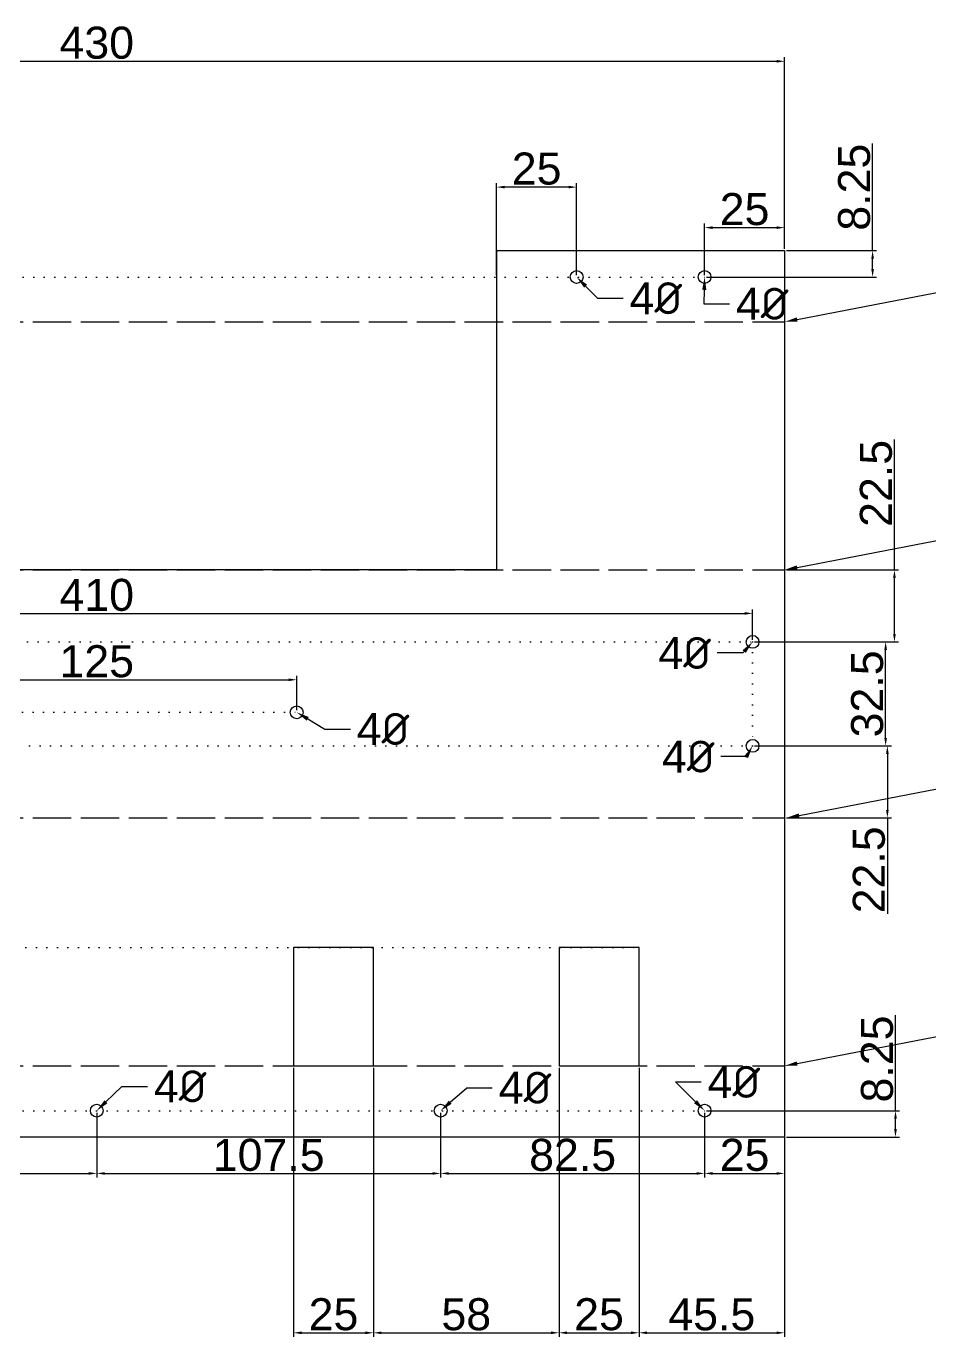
# Model space of a CAD drawing. Header units: millimetres. Extents: x -118 to 830, y -72 to 347.
# Drawn here: x 192.9 to 475.4, y -62.4 to 347.1 of the extents above; entities that cross this region are included whole.
import ezdxf
from ezdxf import colors
from ezdxf.entities.mleader import LeaderData, LeaderLine
from ezdxf.math import Vec2, Vec3

# ---------------------------------------------------------------- set-up
doc = ezdxf.new("R2010")
doc.units = ezdxf.units.MM
doc.linetypes.add('ACAD_ISO02W100', pattern=[15, 12, -3])
doc.linetypes.add('DOT2', pattern=[3.175, 0, -3.175])
doc.styles.get("Standard").update_dxf_attribs({"font": 'arial.ttf'})
doc.dimstyles.new('ISO-25', dxfattribs={"dimtxt": 2.5, "dimasz": 2.5, "dimexe": 1.25, "dimexo": 0.625, "dimtad": 1, "dimdsep": 46, "dimtxsty": 'Standard', "dimcen": 2.5, "dimclrd": 3, "dimclre": 3, "dimadec": 0, "dimazin": 0, "dimtfac": 1, "dimtmove": 0, "dimatfit": 3, "dimfxl": 1, "dimarcsym": 0})

# ---------------------------------------------------------------- blocks, each defined once
blk = doc.blocks.new('*D7')
at = {"color": 3, "lineweight": -2, "transparency": 16777216}
for p, q in [((107.5, 7.62), (107.5, -12.6)), ((215, 7.62), (215, -12.6)), ((110, -11.35), (212.5, -11.35))]:
    blk.add_line(p, q, dxfattribs=at)
at = {"color": 3, "transparency": 16777216}
for points in [[(110, -10.93), (110, -11.76), (107.5, -11.35)], [(212.5, -10.93), (212.5, -11.76), (215, -11.35)]]:
    blk.add_solid(points, dxfattribs=at)
at = {"layer": 'Defpoints', "color": 0, "transparency": 16777216}
for p in [(107.5, 8.25), (215, 8.25), (215, -11.35)]:
    blk.add_point(p, dxfattribs=at)
at = {"color": 0, "transparency": 16777216, "insert": (173.45, -5.61), "char_height": 2.5, "attachment_point": 5}
blk.add_mtext('{\\H4x;107.5}', dxfattribs=at)
blk = doc.blocks.new('*D8')
at = {"color": 3, "lineweight": -2, "transparency": 16777216}
for p, q in [((215, 7.62), (215, -12.6)), ((322.5, 7.62), (322.5, -12.6)), ((217.5, -11.35), (320, -11.35))]:
    blk.add_line(p, q, dxfattribs=at)
at = {"color": 3, "transparency": 16777216}
for points in [[(217.5, -10.93), (217.5, -11.76), (215, -11.35)], [(320, -10.93), (320, -11.76), (322.5, -11.35)]]:
    blk.add_solid(points, dxfattribs=at)
at = {"layer": 'Defpoints', "color": 0, "transparency": 16777216}
for p in [(215, 8.25), (322.5, 8.25), (322.5, -11.35)]:
    blk.add_point(p, dxfattribs=at)
at = {"color": 0, "transparency": 16777216, "insert": (268.75, -5.61), "char_height": 2.5, "attachment_point": 5}
blk.add_mtext('{\\H4x;107.5}', dxfattribs=at)
blk = doc.blocks.new('*D9')
at = {"color": 3, "lineweight": -2, "transparency": 16777216}
for p, q in [((322.5, 7.62), (322.5, -12.6)), ((405, 7.62), (405, -12.6)), ((325, -11.35), (402.5, -11.35))]:
    blk.add_line(p, q, dxfattribs=at)
at = {"color": 3, "transparency": 16777216}
for points in [[(325, -10.93), (325, -11.76), (322.5, -11.35)], [(402.5, -10.93), (402.5, -11.76), (405, -11.35)]]:
    blk.add_solid(points, dxfattribs=at)
at = {"layer": 'Defpoints', "color": 0, "transparency": 16777216}
for p in [(322.5, 8.25), (405, 8.25), (405, -11.35)]:
    blk.add_point(p, dxfattribs=at)
at = {"color": 0, "transparency": 16777216, "insert": (363.75, -5.61), "char_height": 2.5, "attachment_point": 5}
blk.add_mtext('{\\H4x;82.5}', dxfattribs=at)
blk = doc.blocks.new('*D10')
at = {"color": 3, "lineweight": -2, "transparency": 16777216}
for p, q in [((405, 7.62), (405, -12.6)), ((430, -0.62), (430, -12.6)), ((407.5, -11.35), (427.5, -11.35))]:
    blk.add_line(p, q, dxfattribs=at)
at = {"color": 3, "transparency": 16777216}
for points in [[(407.5, -10.93), (407.5, -11.76), (405, -11.35)], [(427.5, -10.93), (427.5, -11.76), (430, -11.35)]]:
    blk.add_solid(points, dxfattribs=at)
at = {"layer": 'Defpoints', "color": 0, "transparency": 16777216}
for p in [(405, 8.25), (430, 0), (430, -11.35)]:
    blk.add_point(p, dxfattribs=at)
at = {"color": 0, "transparency": 16777216, "insert": (417.5, -5.61), "char_height": 2.5, "attachment_point": 5}
blk.add_mtext('{\\H4x;25}', dxfattribs=at)
blk = doc.blocks.new('*D12')
at = {"color": 3, "lineweight": -2, "transparency": 16777216}
for p, q in [((464.67, 8.25), (464.67, 38.06)), ((405.62, 8.25), (465.92, 8.25)), ((464.67, 2.5), (464.67, 5.75)), ((430.62, 0), (465.92, 0))]:
    blk.add_line(p, q, dxfattribs=at)
at = {"color": 3, "transparency": 16777216}
for points in [[(464.25, 5.75), (465.09, 5.75), (464.67, 8.25)], [(464.25, 2.5), (465.09, 2.5), (464.67, 0)]]:
    blk.add_solid(points, dxfattribs=at)
at = {"layer": 'Defpoints', "color": 0, "transparency": 16777216}
for p in [(405, 8.25), (464.67, 8.25), (430, 0)]:
    blk.add_point(p, dxfattribs=at)
at = {"color": 0, "transparency": 16777216, "insert": (458.94, 24.41), "char_height": 2.5, "attachment_point": 5, "rotation": 90}
blk.add_mtext('{\\H4x;8.25}', dxfattribs=at)
blk = doc.blocks.new('*D13')
at = {"color": 3, "lineweight": -2, "transparency": 16777216}
for p, q in [((405, 269.38), (405, 285.44)), ((407.5, 284.19), (427.5, 284.19)), ((430, 277.62), (430, 285.44))]:
    blk.add_line(p, q, dxfattribs=at)
at = {"color": 3, "transparency": 16777216}
for points in [[(407.5, 284.61), (407.5, 283.77), (405, 284.19)], [(427.5, 284.61), (427.5, 283.77), (430, 284.19)]]:
    blk.add_solid(points, dxfattribs=at)
at = {"layer": 'Defpoints', "color": 0, "transparency": 16777216}
for p in [(430, 284.19), (430, 277), (405, 268.75)]:
    blk.add_point(p, dxfattribs=at)
at = {"color": 0, "transparency": 16777216, "insert": (417.5, 289.92), "char_height": 2.5, "attachment_point": 5}
blk.add_mtext('{\\H4x;25}', dxfattribs=at)
blk = doc.blocks.new('*D15')
at = {"color": 3, "lineweight": -2, "transparency": 16777216}
for p, q in [((457.52, 277), (457.52, 310.49)), ((430.62, 277), (458.77, 277)), ((457.52, 271.25), (457.52, 274.5)), ((405.62, 268.75), (458.77, 268.75))]:
    blk.add_line(p, q, dxfattribs=at)
at = {"color": 3, "transparency": 16777216}
for points in [[(457.11, 274.5), (457.94, 274.5), (457.52, 277)], [(457.11, 271.25), (457.94, 271.25), (457.52, 268.75)]]:
    blk.add_solid(points, dxfattribs=at)
at = {"layer": 'Defpoints', "color": 0, "transparency": 16777216}
for p in [(430, 277), (457.52, 277), (405, 268.75)]:
    blk.add_point(p, dxfattribs=at)
at = {"color": 0, "transparency": 16777216, "insert": (451.79, 296.83), "char_height": 2.5, "attachment_point": 5, "rotation": 90}
blk.add_mtext('{\\H4x;8.25}', dxfattribs=at)
blk = doc.blocks.new('*D16')
at = {"color": 3, "linetype": 'ByBlock', "lineweight": -2, "transparency": 16777216}
for p, q in [((420.62, 154.75), (462.84, 154.75)), ((461.59, 124.75), (461.59, 152.25)), ((420.62, 122.25), (462.84, 122.25))]:
    blk.add_line(p, q, dxfattribs=at)
at = {"color": 3, "linetype": 'ByBlock', "transparency": 16777216}
for points in [[(461.17, 152.25), (462.01, 152.25), (461.59, 154.75)], [(461.17, 124.75), (462.01, 124.75), (461.59, 122.25)]]:
    blk.add_solid(points, dxfattribs=at)
at = {"layer": 'Defpoints', "color": 0, "linetype": 'ByBlock', "transparency": 16777216}
for p in [(420, 154.75), (461.59, 154.75), (420, 122.25)]:
    blk.add_point(p, dxfattribs=at)
at = {"color": 0, "linetype": 'ByBlock', "transparency": 16777216, "insert": (455.86, 138.5), "char_height": 2.5, "attachment_point": 5, "rotation": 90}
blk.add_mtext('{\\H4x;32.5}', dxfattribs=at)
blk = doc.blocks.new('*D17')
at = {"color": 3, "linetype": 'ByBlock', "lineweight": -2, "transparency": 16777216}
for p, q in [((464.34, 177.25), (464.34, 218)), ((430.62, 177.25), (465.59, 177.25)), ((464.34, 157.25), (464.34, 174.75)), ((420.62, 154.75), (465.59, 154.75))]:
    blk.add_line(p, q, dxfattribs=at)
at = {"color": 3, "linetype": 'ByBlock', "transparency": 16777216}
for points in [[(463.93, 174.75), (464.76, 174.75), (464.34, 177.25)], [(463.93, 157.25), (464.76, 157.25), (464.34, 154.75)]]:
    blk.add_solid(points, dxfattribs=at)
at = {"layer": 'Defpoints', "color": 0, "linetype": 'ByBlock', "transparency": 16777216}
for p in [(430, 177.25), (420, 154.75), (464.34, 154.75)]:
    blk.add_point(p, dxfattribs=at)
at = {"color": 0, "linetype": 'ByBlock', "transparency": 16777216, "insert": (458.61, 204.27), "char_height": 2.5, "attachment_point": 5, "rotation": 90}
blk.add_mtext('{\\H4x;22.5}', dxfattribs=at)
blk = doc.blocks.new('*D18')
at = {"color": 3, "linetype": 'ByBlock', "lineweight": -2, "transparency": 16777216}
for p, q in [((420.62, 122.25), (463.38, 122.25)), ((462.13, 119.75), (462.13, 102.25)), ((430.62, 99.75), (463.38, 99.75)), ((462.13, 99.75), (462.13, 69.78))]:
    blk.add_line(p, q, dxfattribs=at)
at = {"color": 3, "linetype": 'ByBlock', "transparency": 16777216}
for points in [[(461.72, 119.75), (462.55, 119.75), (462.13, 122.25)], [(461.72, 102.25), (462.55, 102.25), (462.13, 99.75)]]:
    blk.add_solid(points, dxfattribs=at)
at = {"layer": 'Defpoints', "color": 0, "linetype": 'ByBlock', "transparency": 16777216}
for p in [(420, 122.25), (430, 99.75), (462.13, 99.75)]:
    blk.add_point(p, dxfattribs=at)
at = {"color": 0, "linetype": 'ByBlock', "transparency": 16777216, "insert": (456.4, 83.51), "char_height": 2.5, "attachment_point": 5, "rotation": 90}
blk.add_mtext('{\\H4x;22.5}', dxfattribs=at)
blk = doc.blocks.new('*D19')
at = {"color": 3, "linetype": 'ByBlock', "lineweight": -2, "transparency": 16777216}
for p, q in [((10, 155.38), (10, 164.9)), ((420, 155.38), (420, 164.9)), ((12.5, 163.65), (417.5, 163.65))]:
    blk.add_line(p, q, dxfattribs=at)
at = {"color": 3, "linetype": 'ByBlock', "transparency": 16777216}
for points in [[(12.5, 164.07), (12.5, 163.24), (10, 163.65)], [(417.5, 164.07), (417.5, 163.24), (420, 163.65)]]:
    blk.add_solid(points, dxfattribs=at)
at = {"layer": 'Defpoints', "color": 0, "linetype": 'ByBlock', "transparency": 16777216}
for p in [(420, 163.65), (10, 154.75), (420, 154.75)]:
    blk.add_point(p, dxfattribs=at)
at = {"color": 0, "linetype": 'ByBlock', "transparency": 16777216, "insert": (215, 169.38), "char_height": 2.5, "attachment_point": 5}
blk.add_mtext('{\\H4x;410}', dxfattribs=at)
blk = doc.blocks.new('*D26')
at = {"color": 3, "linetype": 'ByBlock', "lineweight": -2, "transparency": 16777216}
for p, q in [((276.5, 21.62), (276.5, -62.4)), ((301.5, 21.62), (301.5, -62.4)), ((279, -61.15), (299, -61.15))]:
    blk.add_line(p, q, dxfattribs=at)
at = {"color": 3, "linetype": 'ByBlock', "transparency": 16777216}
for points in [[(279, -60.73), (279, -61.56), (276.5, -61.15)], [(299, -60.73), (299, -61.56), (301.5, -61.15)]]:
    blk.add_solid(points, dxfattribs=at)
at = {"layer": 'Defpoints', "color": 0, "linetype": 'ByBlock', "transparency": 16777216}
for p in [(276.5, 22.25), (301.5, 22.25), (301.5, -61.15)]:
    blk.add_point(p, dxfattribs=at)
at = {"color": 0, "linetype": 'ByBlock', "transparency": 16777216, "insert": (289, -55.41), "char_height": 2.5, "attachment_point": 5}
blk.add_mtext('{\\H4x;25}', dxfattribs=at)
blk = doc.blocks.new('*D27')
at = {"color": 3, "linetype": 'ByBlock', "lineweight": -2, "transparency": 16777216}
for p, q in [((301.5, 21.62), (301.5, -62.4)), ((359.5, 21.62), (359.5, -62.4)), ((304, -61.15), (357, -61.15))]:
    blk.add_line(p, q, dxfattribs=at)
at = {"color": 3, "linetype": 'ByBlock', "transparency": 16777216}
for points in [[(304, -60.73), (304, -61.56), (301.5, -61.15)], [(357, -60.73), (357, -61.56), (359.5, -61.15)]]:
    blk.add_solid(points, dxfattribs=at)
at = {"layer": 'Defpoints', "color": 0, "linetype": 'ByBlock', "transparency": 16777216}
for p in [(301.5, 22.25), (359.5, 22.25), (359.5, -61.15)]:
    blk.add_point(p, dxfattribs=at)
at = {"color": 0, "linetype": 'ByBlock', "transparency": 16777216, "insert": (330.5, -55.41), "char_height": 2.5, "attachment_point": 5}
blk.add_mtext('{\\H4x;58}', dxfattribs=at)
blk = doc.blocks.new('*D28')
at = {"color": 3, "linetype": 'ByBlock', "lineweight": -2, "transparency": 16777216}
for p, q in [((359.5, 21.62), (359.5, -62.4)), ((384.5, 21.62), (384.5, -62.4)), ((362, -61.15), (382, -61.15))]:
    blk.add_line(p, q, dxfattribs=at)
at = {"color": 3, "linetype": 'ByBlock', "transparency": 16777216}
for points in [[(362, -60.73), (362, -61.56), (359.5, -61.15)], [(382, -60.73), (382, -61.56), (384.5, -61.15)]]:
    blk.add_solid(points, dxfattribs=at)
at = {"layer": 'Defpoints', "color": 0, "linetype": 'ByBlock', "transparency": 16777216}
for p in [(359.5, 22.25), (384.5, 22.25), (384.5, -61.15)]:
    blk.add_point(p, dxfattribs=at)
at = {"color": 0, "linetype": 'ByBlock', "transparency": 16777216, "insert": (372, -55.41), "char_height": 2.5, "attachment_point": 5}
blk.add_mtext('{\\H4x;25}', dxfattribs=at)
blk = doc.blocks.new('*D29')
at = {"color": 3, "linetype": 'ByBlock', "lineweight": -2, "transparency": 16777216}
for p, q in [((384.5, 21.62), (384.5, -62.4)), ((430, 21.62), (430, -62.4)), ((387, -61.15), (427.5, -61.15))]:
    blk.add_line(p, q, dxfattribs=at)
at = {"color": 3, "linetype": 'ByBlock', "transparency": 16777216}
for points in [[(387, -60.73), (387, -61.56), (384.5, -61.15)], [(427.5, -60.73), (427.5, -61.56), (430, -61.15)]]:
    blk.add_solid(points, dxfattribs=at)
at = {"layer": 'Defpoints', "color": 0, "linetype": 'ByBlock', "transparency": 16777216}
for p in [(384.5, 22.25), (430, 22.25), (430, -61.15)]:
    blk.add_point(p, dxfattribs=at)
at = {"color": 0, "linetype": 'ByBlock', "transparency": 16777216, "insert": (407.25, -55.44), "char_height": 2.5, "attachment_point": 5}
blk.add_mtext('{\\H4x;45.5}', dxfattribs=at)
blk = doc.blocks.new('*D30')
at = {"color": 3, "linetype": 'ByBlock', "lineweight": -2, "transparency": 16777216}
for p, q in [((0, 277.62), (0, 337.43)), ((2.5, 336.18), (427.5, 336.18)), ((430, 277.62), (430, 337.43))]:
    blk.add_line(p, q, dxfattribs=at)
at = {"color": 3, "linetype": 'ByBlock', "transparency": 16777216}
for points in [[(2.5, 336.6), (2.5, 335.76), (0, 336.18)], [(427.5, 336.6), (427.5, 335.76), (430, 336.18)]]:
    blk.add_solid(points, dxfattribs=at)
at = {"layer": 'Defpoints', "color": 0, "linetype": 'ByBlock', "transparency": 16777216}
for p in [(430, 336.18), (0, 277), (430, 277)]:
    blk.add_point(p, dxfattribs=at)
at = {"color": 0, "linetype": 'ByBlock', "transparency": 16777216, "insert": (215, 341.92), "char_height": 2.5, "attachment_point": 5}
blk.add_mtext('{\\H4x;430}', dxfattribs=at)
blk = doc.blocks.new('*D39')
at = {"color": 3, "linetype": 'ByBlock', "lineweight": -2, "transparency": 16777216}
for p, q in [((340, 269.38), (340, 298.11)), ((362.5, 296.86), (342.5, 296.86)), ((365, 269.38), (365, 298.11))]:
    blk.add_line(p, q, dxfattribs=at)
at = {"color": 3, "linetype": 'ByBlock', "transparency": 16777216}
for points in [[(342.5, 297.27), (342.5, 296.44), (340, 296.86)], [(362.5, 297.27), (362.5, 296.44), (365, 296.86)]]:
    blk.add_solid(points, dxfattribs=at)
at = {"layer": 'Defpoints', "color": 0, "linetype": 'ByBlock', "transparency": 16777216}
for p in [(340, 296.86), (340, 268.75), (365, 268.75)]:
    blk.add_point(p, dxfattribs=at)
at = {"color": 0, "linetype": 'ByBlock', "transparency": 16777216, "insert": (352.5, 302.59), "char_height": 2.5, "attachment_point": 5}
blk.add_mtext('{\\H4x;25}', dxfattribs=at)
blk = doc.blocks.new('*D41')
at = {"color": 3, "linetype": 'ByBlock', "lineweight": -2, "transparency": 16777216}
for p, q in [((152.5, 133.38), (152.5, 144.16)), ((277.5, 133.38), (277.5, 144.16)), ((155, 142.91), (275, 142.91))]:
    blk.add_line(p, q, dxfattribs=at)
at = {"color": 3, "linetype": 'ByBlock', "transparency": 16777216}
for points in [[(155, 143.32), (155, 142.49), (152.5, 142.91)], [(275, 143.32), (275, 142.49), (277.5, 142.91)]]:
    blk.add_solid(points, dxfattribs=at)
at = {"layer": 'Defpoints', "color": 0, "linetype": 'ByBlock', "transparency": 16777216}
for p in [(277.5, 142.91), (152.5, 132.75), (277.5, 132.75)]:
    blk.add_point(p, dxfattribs=at)
at = {"color": 0, "linetype": 'ByBlock', "transparency": 16777216, "insert": (215, 148.64), "char_height": 2.5, "attachment_point": 5}
blk.add_mtext('{\\H4x;125}', dxfattribs=at)

msp = doc.modelspace()

# ---------------------------------------------------------------- linework, layer by layer
at = {"color": 2, "linetype": 'DOT2'}
for p, q in [((25, 268.75), (405, 268.75)), ((152.5, 132.75), (277.5, 132.75)), ((45.5, 59.25), (384.5, 59.25)), ((25, 8.25), (405, 8.25))]:
    msp.add_line(p, q, dxfattribs=at)
at = {"color": 1, "linetype": 'ACAD_ISO02W100'}
for p, q in [((0, 254.75), (430, 254.75)), ((0, 177.25), (430, 177.25)), ((0, 99.75), (430, 99.75)), ((0, 22.25), (430, 22.25))]:
    msp.add_line(p, q, dxfattribs=at)
msp.add_lwpolyline([(340, 277), (430, 277), (430, 0), (0, 0), (0, 277), (90, 277)])
at = {"color": 7, "linetype": 'ByBlock'}
msp.add_lwpolyline([(340, 277), (340, 177.25), (90, 177.25), (90, 277)], dxfattribs=at)
at = {"color": 2, "linetype": 'DOT2'}
msp.add_lwpolyline([(10, 154.75), (420, 154.75), (420, 122.25), (10, 122.25)], close=True, dxfattribs=at)
at = {"color": 7, "linetype": 'ByBlock'}
for points in [[(276.5, 22.25), (301.5, 22.25), (301.5, 59.25), (276.5, 59.25)], [(359.5, 22.25), (384.5, 22.25), (384.5, 59.25), (359.5, 59.25)]]:
    msp.add_lwpolyline(points, close=True, dxfattribs=at)
for centre in [(365, 268.75), (277.5, 132.75)]:
    msp.add_circle(centre, 2, dxfattribs=at)
for centre in [(405, 268.75), (420, 154.75), (420, 122.25), (215, 8.25), (322.5, 8.25), (405, 8.25)]:
    msp.add_circle(centre, 2)

# ---------------------------------------------------------------- dimensions: what is measured, and where the dimension line sits
at = {"color": 3, "linetype": 'ByBlock'}
for base, p1, p2, picture, middle in [((430, 336.181), (0, 277), (430, 277), '*D30', (215, 341.916)), ((340, 296.858), (365, 268.75), (340, 268.75), '*D39', (352.5, 302.588)), ((277.5, 142.907), (152.5, 132.75), (277.5, 132.75), '*D41', (215, 148.637))]:
    dim = msp.add_linear_dim(base=base, p1=p1, p2=p2, text='{\\H4x;<>}', dimstyle='ISO-25', dxfattribs=at)
    dim.commit()
    dim.dimension.update_dxf_attribs({"geometry": picture, "text_midpoint": middle})
at = {"color": 3}
for base, p1, p2, picture, middle in [((457.523, 277), (405, 268.75), (430, 277), '*D15', (457.523, 296.832)), ((464.67, 8.25), (430, 0), (405, 8.25), '*D12', (464.67, 24.407))]:
    dim = msp.add_linear_dim(base=base, p1=p1, p2=p2, angle=90, text='{\\H4x;<>}', dimstyle='ISO-25', dxfattribs=at)
    dim.commit()
    dim.dimension.update_dxf_attribs({"geometry": picture, "text_midpoint": middle, "dimtype": 160})
dim = msp.add_linear_dim(base=(430, 284.191), p1=(405, 268.75), p2=(430, 277), text='{\\H4x;<>}', dimstyle='ISO-25', override={"dimtmove": 1}, dxfattribs=at)
dim.commit()
dim.dimension.update_dxf_attribs({"geometry": '*D13', "text_midpoint": (417.5, 289.922)})
at = {"color": 3, "linetype": 'ByBlock'}
dim = msp.add_linear_dim(base=(464.345, 154.75), p1=(430, 177.25), p2=(420, 154.75), angle=90, text='{\\H4x;<>}', dimstyle='ISO-25', dxfattribs=at)
dim.commit()
dim.dimension.update_dxf_attribs({"geometry": '*D17', "text_midpoint": (464.345, 204.267), "dimtype": 160})
dim = msp.add_linear_dim(base=(420, 163.652), p1=(10, 154.75), p2=(420, 154.75), text='{\\H4x;<>}', dimstyle='ISO-25', dxfattribs=at)
dim.commit()
dim.dimension.update_dxf_attribs({"geometry": '*D19', "text_midpoint": (215, 163.652), "dimtype": 160})
for base, p2, picture, middle in [((461.591, 154.75), (420, 154.75), '*D16', (455.857, 138.5)), ((462.135, 99.75), (430, 99.75), '*D18', (456.404, 83.514))]:
    dim = msp.add_linear_dim(base=base, p1=(420, 122.25), p2=p2, angle=90, text='{\\H4x;<>}', dimstyle='ISO-25', dxfattribs=at)
    dim.commit()
    dim.dimension.update_dxf_attribs({"geometry": picture, "text_midpoint": middle})
for base, p1, p2, picture, middle in [((301.5, -61.146), (276.5, 22.25), (301.5, 22.25), '*D26', (289, -55.415)), ((359.5, -61.146), (301.5, 22.25), (359.5, 22.25), '*D27', (330.5, -55.415)), ((384.5, -61.146), (359.5, 22.25), (384.5, 22.25), '*D28', (372, -55.415)), ((430, -61.146), (384.5, 22.25), (430, 22.25), '*D29', (407.25, -55.435))]:
    dim = msp.add_linear_dim(base=base, p1=p1, p2=p2, text='{\\H4x;<>}', dimstyle='ISO-25', override={"dimtmove": 1}, dxfattribs=at)
    dim.commit()
    dim.dimension.update_dxf_attribs({"geometry": picture, "text_midpoint": middle})
at = {"color": 3}
for base, p1, p2, picture, middle in [((215, -11.345), (107.5, 8.25), (215, 8.25), '*D7', (173.446, -11.345)), ((322.5, -11.345), (215, 8.25), (322.5, 8.25), '*D8', (268.75, -11.345)), ((405, -11.345), (322.5, 8.25), (405, 8.25), '*D9', (363.75, -11.345)), ((430, -11.345), (405, 8.25), (430, 0), '*D10', (417.5, -11.345))]:
    dim = msp.add_linear_dim(base=base, p1=p1, p2=p2, text='{\\H4x;<>}', dimstyle='ISO-25', override={"dimtmove": 1}, dxfattribs=at)
    dim.commit()
    dim.dimension.update_dxf_attribs({"geometry": picture, "text_midpoint": middle, "dimtype": 160})

# ---------------------------------------------------------------- leaders
at = {"color": 1, "linetype": 'ByBlock'}
ml = msp.add_multileader_mtext('Standard', dxfattribs=at)
ml.set_content('{\\fGulim|b0|i0|c129|p50;절곡선[면 사이각 150도]}', color=1)
ml.set_leader_properties()
ml.build(insert=Vec2(0, 0))
ctx = ml.context
ctx.base_point, ctx.char_height, ctx.plane_origin = Vec3(491.007, 264.968), 10, Vec3(430, 254.75)
notes = []
notes.append((ctx, [(0, (1, 1, 0), (483.007, 264.968), (1, 0), 8, [(0, [(430, 254.75)], 0, [])])]))
ctx.mtext.insert, ctx.mtext.flow_direction = Vec3(493.007, 270.66), 5
at = {"color": 3, "linetype": 'ByBlock'}
ml = msp.add_multileader_mtext('Standard', dxfattribs=at)
ml.set_content('4{\\fISOCPEUR|b0|i0|c0|p34;%%C}', color=3)
ml.set_leader_properties()
ml.build(insert=Vec2(0, 0))
ctx = ml.context
ctx.base_point, ctx.char_height, ctx.plane_origin = Vec3(379.539, 262.146), 10, Vec3(365, 268.75)
notes.append((ctx, [(0, (1, 1, 0), (371.539, 262.146), (1, 0), 8, [(0, [(365, 268.75)], 0, [])])]))
ctx.mtext.insert, ctx.mtext.flow_direction = Vec3(381.539, 267.146), 5
ml = msp.add_multileader_mtext('Standard', dxfattribs=at)
ml.set_content('4{\\fISOCPEUR|b0|i0|c0|p34;%%C}', color=3)
ml.set_leader_properties()
ml.build(insert=Vec2(0, 0))
ctx = ml.context
ctx.base_point, ctx.char_height, ctx.plane_origin = Vec3(412.776, 260.407), 10, Vec3(405, 268.75)
notes.append((ctx, [(0, (1, 1, 0), (404.776, 260.407), (1, 0), 8, [(0, [(405, 268.75)], 0, [])])]))
ctx.mtext.insert, ctx.mtext.flow_direction = Vec3(414.776, 265.407), 5
at = {"color": 1, "linetype": 'ByBlock'}
ml = msp.add_multileader_mtext('Standard', dxfattribs=at)
ml.set_content('{\\fGulim|b0|i0|c129|p50;절곡선[면 사이각 120도]}', color=1)
ml.set_leader_properties()
ml.build(insert=Vec2(0, 0))
ctx = ml.context
ctx.base_point, ctx.char_height, ctx.plane_origin = Vec3(491.007, 187.468), 10, Vec3(430, 177.25)
notes.append((ctx, [(0, (1, 1, 0), (483.007, 187.468), (1, 0), 8, [(0, [(430, 177.25)], 0, [])])]))
ctx.mtext.insert, ctx.mtext.flow_direction = Vec3(493.007, 193.16), 5
at = {"color": 3, "linetype": 'ByBlock'}
ml = msp.add_multileader_mtext('Standard', dxfattribs=at)
ml.set_content('4{\\fISOCPEUR|b0|i0|c0|p34;%%C}', color=3)
ml.set_leader_properties()
ml.build(insert=Vec2(0, 0))
ctx = ml.context
ctx.base_point, ctx.char_height, ctx.plane_origin = Vec3(389.378, 151.278), 10, Vec3(420, 154.75)
ctx.text_align_type = 2
notes.append((ctx, [(0, (1, 1, 0), (416.97, 151.278), (-1, 0), 8, [(0, [(420, 154.75)], 0, [])])]))
ctx.mtext.insert, ctx.mtext.alignment, ctx.mtext.flow_direction = Vec3(406.97, 156.278), 3, 5
ml = msp.add_multileader_mtext('Standard', dxfattribs=at)
ml.set_content('4{\\fISOCPEUR|b0|i0|c0|p34;%%C}', color=3)
ml.set_leader_properties()
ml.build(insert=Vec2(0, 0))
ctx = ml.context
ctx.base_point, ctx.char_height, ctx.plane_origin = Vec3(294.267, 127.526), 10, Vec3(277.5, 132.75)
notes.append((ctx, [(0, (1, 1, 0), (286.267, 127.526), (1, 0), 8, [(0, [(277.5, 132.75)], 0, [])])]))
ctx.mtext.insert, ctx.mtext.flow_direction = Vec3(296.267, 132.526), 5
ml = msp.add_multileader_mtext('Standard', dxfattribs=at)
ml.set_content('4{\\fISOCPEUR|b0|i0|c0|p34;%%C}', color=3)
ml.set_leader_properties()
ml.build(insert=Vec2(0, 0))
ctx = ml.context
ctx.base_point, ctx.char_height, ctx.plane_origin = Vec3(390.506, 118.908), 10, Vec3(420, 122.25)
ctx.text_align_type = 2
notes.append((ctx, [(0, (1, 1, 0), (418.098, 118.908), (-1, 0), 8, [(0, [(420, 122.25)], 0, [])])]))
ctx.mtext.insert, ctx.mtext.alignment, ctx.mtext.flow_direction = Vec3(408.098, 123.908), 3, 5
at = {"color": 1, "linetype": 'ByBlock'}
ml = msp.add_multileader_mtext('Standard', dxfattribs=at)
ml.set_content('{\\fGulim|b0|i0|c129|p50;절곡선[면 사이각 120도]}', color=1)
ml.set_leader_properties()
ml.build(insert=Vec2(0, 0))
ctx = ml.context
ctx.base_point, ctx.char_height, ctx.plane_origin = Vec3(491.632, 109.968), 10, Vec3(430.625, 99.75)
notes.append((ctx, [(0, (1, 1, 0), (483.632, 109.968), (1, 0), 8, [(0, [(430.625, 99.75)], 0, [])])]))
ctx.mtext.insert, ctx.mtext.flow_direction = Vec3(493.632, 115.66), 5
ml = msp.add_multileader_mtext('Standard', dxfattribs=at)
ml.set_content('{\\fGulim|b0|i0|c129|p50;절곡선[면 사이각 150도]}', color=1)
ml.set_leader_properties()
ml.build(insert=Vec2(0, 0))
ctx = ml.context
ctx.base_point, ctx.char_height, ctx.plane_origin = Vec3(491.007, 32.468), 10, Vec3(430, 22.25)
notes.append((ctx, [(0, (1, 1, 0), (483.007, 32.468), (1, 0), 8, [(0, [(430, 22.25)], 0, [])])]))
ctx.mtext.insert, ctx.mtext.flow_direction = Vec3(493.007, 38.16), 5
at = {"color": 3, "linetype": 'ByBlock'}
ml = msp.add_multileader_mtext('Standard', dxfattribs=at)
ml.set_content('4{\\fISOCPEUR|b0|i0|c0|p34;%%C}', color=3)
ml.set_leader_properties()
ml.build(insert=Vec2(0, 0))
ctx = ml.context
ctx.base_point, ctx.char_height, ctx.plane_origin = Vec3(230.857, 15.861), 10, Vec3(215, 8.25)
notes.append((ctx, [(0, (1, 1, 0), (222.857, 15.861), (1, 0), 8, [(0, [(215, 8.25)], 0, [])])]))
ctx.mtext.insert, ctx.mtext.flow_direction = Vec3(232.857, 20.861), 5
ml = msp.add_multileader_mtext('Standard', dxfattribs=at)
ml.set_content('4{\\fISOCPEUR|b0|i0|c0|p34;%%C}', color=3)
ml.set_leader_properties()
ml.build(insert=Vec2(0, 0))
ctx = ml.context
ctx.base_point, ctx.char_height, ctx.plane_origin = Vec3(403.938, 17.25), 10, Vec3(405, 8.25)
notes.append((ctx, [(0, (1, 1, 0), (395.938, 17.25), (1, 0), 8, [(0, [(405, 8.25)], 0, [])])]))
ctx.mtext.insert, ctx.mtext.flow_direction = Vec3(405.938, 22.25), 5
ml = msp.add_multileader_mtext('Standard', dxfattribs=at)
ml.set_content('4{\\fISOCPEUR|b0|i0|c0|p34;%%C}', color=3)
ml.set_leader_properties()
ml.build(insert=Vec2(0, 0))
ctx = ml.context
ctx.base_point, ctx.char_height, ctx.plane_origin = Vec3(338.645, 15.426), 10, Vec3(322.5, 8.25)
notes.append((ctx, [(0, (1, 1, 0), (330.645, 15.426), (1, 0), 8, [(0, [(322.5, 8.25)], 0, [])])]))
ctx.mtext.insert, ctx.mtext.flow_direction = Vec3(340.645, 20.426), 5
for ctx, leaders in notes:
    for number, flags, end, landing, length, lines in leaders:
        leader = LeaderData()
        leader.index, (leader.has_last_leader_line, leader.has_dogleg_vector, leader.attachment_direction) = number, flags
        leader.last_leader_point, leader.dogleg_vector, leader.dogleg_length = Vec3(end), Vec3(landing), length
        for number, points, colour, breaks in lines:
            line = LeaderLine()
            line.index, line.vertices, line.color, line.breaks = number, Vec3.list(points), colors.encode_raw_color(colour), breaks
            leader.lines.append(line)
        ctx.leaders.append(leader)

doc.saveas('drawing.dxf')
